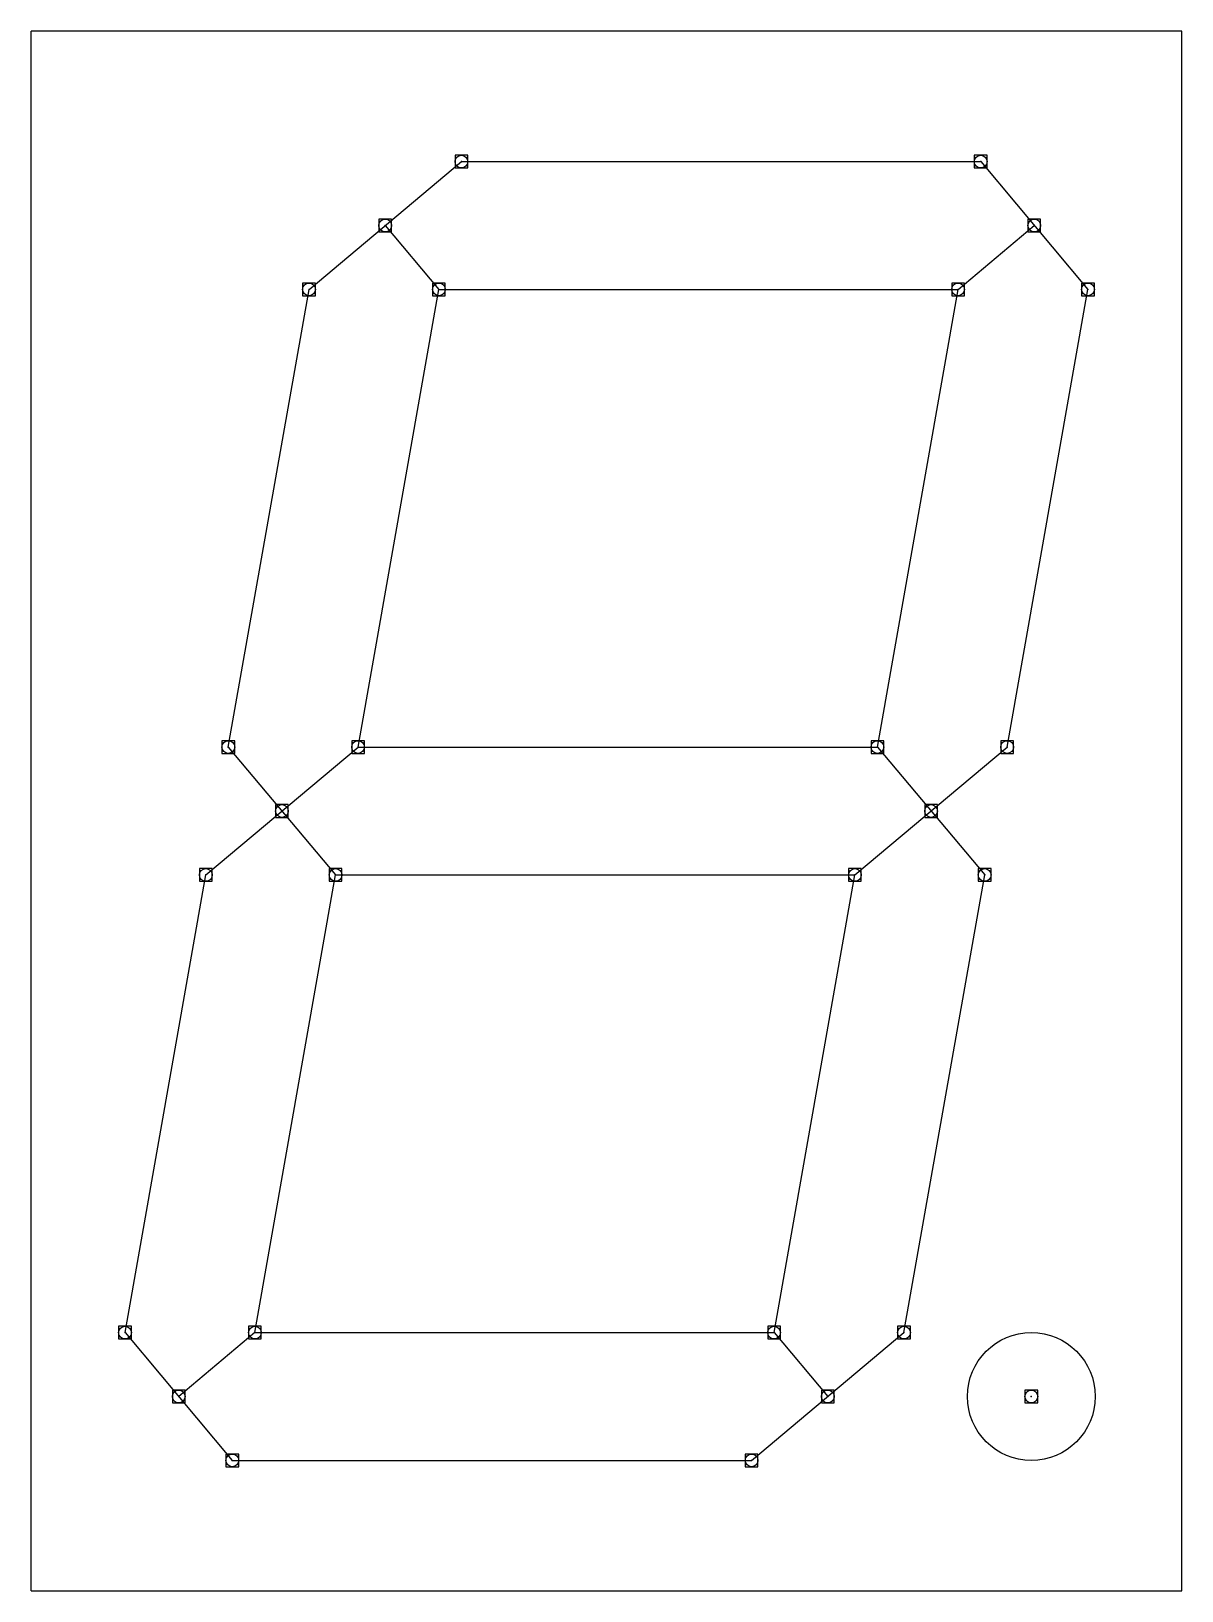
# Model space of a CAD drawing. Header units: millimetres. Extents: x 0 to 90, y 0 to 122.
import ezdxf

# ---------------------------------------------------------------- set-up
doc = ezdxf.new("R2010")
doc.units = ezdxf.units.MM
doc.header["$PDMODE"] = 96
doc.header["$PDSIZE"] = -2
doc.layers.get('0').update_dxf_attribs({"linetype": 'CONTINUOUS', "lineweight": 25})

msp = doc.modelspace()

# ---------------------------------------------------------------- linework, layer by layer
for p, q in [((90, 122), (0, 122)), ((0, 0), (0, 122)), ((90, 0), (90, 122)), ((21.73, 101.8), (33.65, 111.8)), ((33.65, 111.8), (74.27, 111.8)), ((74.27, 111.8), (82.66, 101.8)), ((27.69, 106.8), (31.89, 101.8)), ((72.5, 101.8), (78.46, 106.8)), ((13.66, 56), (25.57, 66)), ((15.42, 66), (23.81, 56)), ((64.43, 56), (76.34, 66)), ((66.19, 66), (74.58, 56)), ((7.34, 20.2), (15.73, 10.2)), ((17.5, 20.2), (11.54, 15.2)), ((56.35, 10.2), (68.27, 20.2)), ((58.11, 20.2), (62.31, 15.2)), ((15.73, 10.2), (56.35, 10.2)), ((0, 0), (90, 0))]:
    msp.add_line(p, q)
at = {"color": 7, "linetype": 'CONTINUOUS', "lineweight": 25}
for p, q in [((15.42, 66), (21.73, 101.8)), ((25.57, 66), (31.89, 101.8)), ((31.89, 101.8), (72.5, 101.8)), ((66.19, 66), (72.5, 101.8)), ((76.34, 66), (82.66, 101.8)), ((25.57, 66), (66.19, 66)), ((7.34, 20.2), (13.66, 56)), ((17.5, 20.2), (23.81, 56)), ((23.81, 56), (64.43, 56)), ((58.11, 20.2), (64.43, 56)), ((68.27, 20.2), (74.58, 56)), ((17.5, 20.2), (58.11, 20.2))]:
    msp.add_line(p, q, dxfattribs=at)
msp.add_circle((78.23, 15.2), 5)
for p in [(33.65, 111.8), (74.27, 111.8), (27.69, 106.8), (78.46, 106.8), (21.73, 101.8), (31.89, 101.8), (72.5, 101.8), (82.66, 101.8), (15.42, 66), (25.57, 66), (66.19, 66), (76.34, 66), (19.61, 61), (70.39, 61), (13.66, 56), (23.81, 56), (64.43, 56), (74.58, 56), (7.34, 20.2), (17.5, 20.2), (58.11, 20.2), (68.27, 20.2), (11.54, 15.2), (62.31, 15.2), (78.23, 15.2), (15.73, 10.2), (56.35, 10.2)]:
    msp.add_point(p)

doc.saveas('drawing.dxf')
